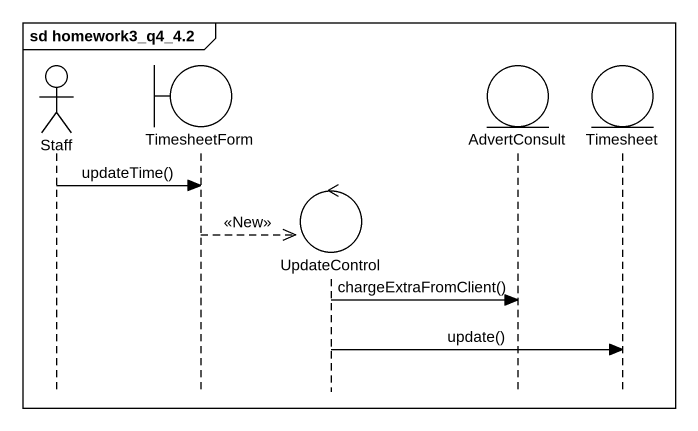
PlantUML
@startuml
mainframe sd homework3_q4_4.2
hide footbox
actor Staff
boundary TimesheetForm
control UpdateControl
entity AdvertConsult
entity Timesheet

Staff -> TimesheetForm : updateTime()
TimesheetForm -->> UpdateControl ** : <<New>>
UpdateControl -> AdvertConsult : chargeExtraFromClient()
UpdateControl -> Timesheet : update()
@enduml
